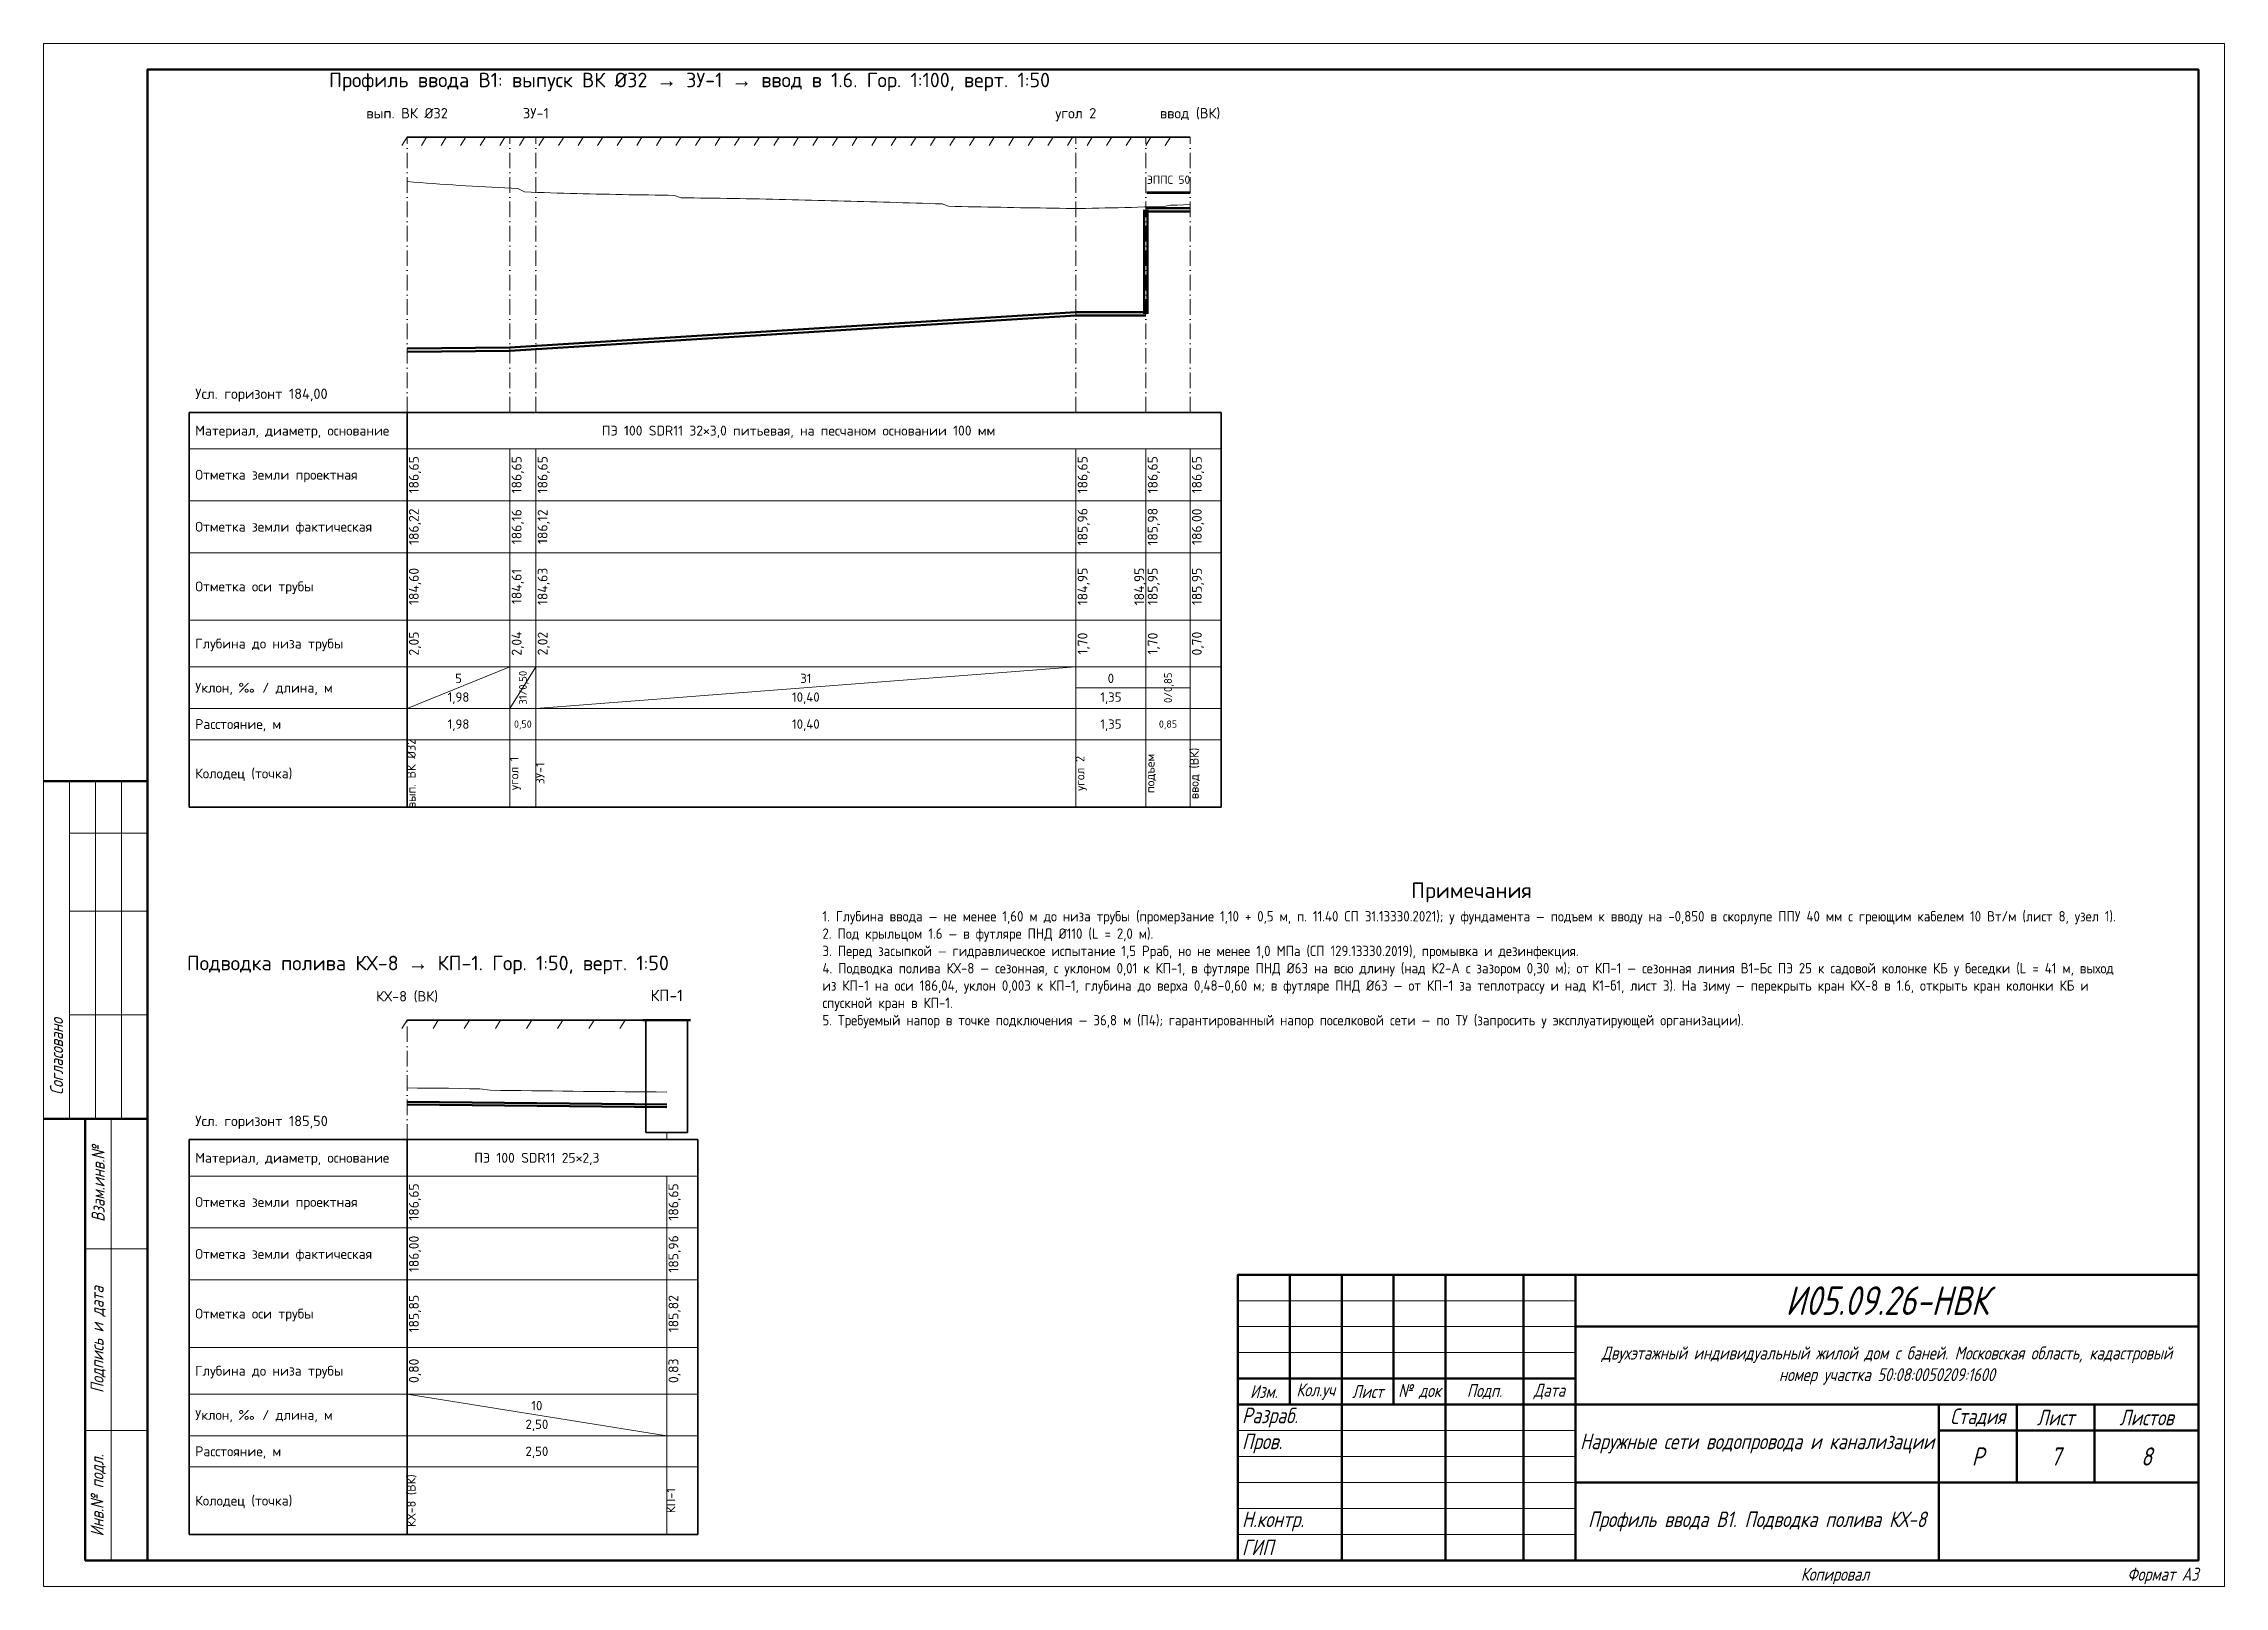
# Paper-space layout 'Лист' of a CAD drawing. Header units: millimetres. Extents: x 0 to 420, y 0 to 297.
import ezdxf
from ezdxf.enums import TextEntityAlignment as Align

# ---------------------------------------------------------------- set-up
doc = ezdxf.new("R2010")
doc.units = ezdxf.units.MM
doc.linetypes.add('ОВ_ШП', pattern=[460, 300, -80, 0, -80])
doc.linetypes.add('ОВ_ШТРИХ', pattern=[330, 240, -90])
for name, color, linetype, lineweight in [('НВК_В1', 5, 'Continuous', 50), ('НВК_грунт', 8, 'Continuous', 13), ('НВК_земля', 7, 'Continuous', 35), ('НВК_колодцы', 7, 'Continuous', 35), ('НВК_марки', 7, 'Continuous', 18), ('НВК_профиль', 7, 'Continuous', 18), ('НВК_текст', 7, 'Continuous', 18), ('НВК_утепл', 6, 'Continuous', 13), ('Рамка', 7, 'Continuous', 50), ('Таблицы', 7, 'Continuous', 18), ('Текст', 7, 'Continuous', 18), ('Тонкие', 8, 'Continuous', 13)]:
    doc.layers.add(name, color=color, linetype=linetype, lineweight=lineweight)
doc.styles.add('GOST', font='isocpeur.ttf', dxfattribs={"width": 0.9})
doc.styles.add('GOST_I', font='isocpeur.ttf', dxfattribs={"width": 0.8})

psp = doc.layouts.new('Лист')

# ---------------------------------------------------------------- linework, layer by layer
at = {"layer": 'НВК_В1'}
for points in [[(211.98, 245), (211.98, 265)], [(212.3, 265.32), (220.8, 265.32)], [(212.3, 264.68), (220.8, 264.68)], [(212.62, 245), (212.62, 265)], [(89.8, 238.52), (198.8, 245.32)], [(89.8, 237.88), (198.8, 244.68)], [(198.8, 245.32), (212.3, 245.32)], [(198.8, 244.68), (212.3, 244.68)], [(70, 238.32), (89.8, 238.52)], [(70, 237.68), (89.8, 237.88)], [(70, 93.25), (120, 92.75)], [(70, 92.75), (120, 92.25)]]:
    psp.add_lwpolyline(points, dxfattribs=at)
at = {"layer": 'НВК_грунт'}
for points in [[(70, 279), (69, 277.4)], [(73.77, 279), (72.77, 277.4)], [(77.54, 279), (76.54, 277.4)], [(81.31, 279), (80.31, 277.4)], [(85.08, 279), (84.08, 277.4)], [(88.85, 279), (87.85, 277.4)], [(92.62, 279), (91.62, 277.4)], [(96.39, 279), (95.39, 277.4)], [(100.16, 279), (99.16, 277.4)], [(103.93, 279), (102.93, 277.4)], [(107.7, 279), (106.7, 277.4)], [(111.47, 279), (110.47, 277.4)], [(115.24, 279), (114.24, 277.4)], [(119.01, 279), (118.01, 277.4)], [(122.78, 279), (121.78, 277.4)], [(126.55, 279), (125.55, 277.4)], [(130.32, 279), (129.32, 277.4)], [(134.09, 279), (133.09, 277.4)], [(137.86, 279), (136.86, 277.4)], [(141.63, 279), (140.63, 277.4)], [(145.4, 279), (144.4, 277.4)], [(149.17, 279), (148.17, 277.4)], [(152.94, 279), (151.94, 277.4)], [(156.71, 279), (155.71, 277.4)], [(160.48, 279), (159.48, 277.4)], [(164.25, 279), (163.25, 277.4)], [(168.02, 279), (167.02, 277.4)], [(171.79, 279), (170.79, 277.4)], [(175.56, 279), (174.56, 277.4)], [(179.33, 279), (178.33, 277.4)], [(183.1, 279), (182.1, 277.4)], [(186.87, 279), (185.87, 277.4)], [(190.64, 279), (189.64, 277.4)], [(194.41, 279), (193.41, 277.4)], [(198.18, 279), (197.18, 277.4)], [(201.95, 279), (200.95, 277.4)], [(205.72, 279), (204.72, 277.4)], [(209.49, 279), (208.49, 277.4)], [(213.26, 279), (212.26, 277.4)], [(217.03, 279), (216.03, 277.4)], [(70, 109), (69, 107.4)], [(76, 109), (75, 107.4)], [(82, 109), (81, 107.4)], [(88, 109), (87, 107.4)], [(94, 109), (93, 107.4)], [(100, 109), (99, 107.4)], [(106, 109), (105, 107.4)], [(112, 109), (111, 107.4)]]:
    psp.add_lwpolyline(points, dxfattribs=at)
at = {"layer": 'НВК_грунт', "linetype": 'ОВ_ШТРИХ', "ltscale": 0.01}
for points in [[(70, 270.44), (71.26, 270.34), (72.51, 270.24), (73.77, 270.14), (75.03, 270.05), (76.28, 269.97), (77.54, 269.88), (78.8, 269.8), (80.05, 269.72), (81.31, 269.65), (82.57, 269.58), (83.82, 269.51), (85.08, 269.44), (86.34, 269.37), (87.59, 269.31), (88.85, 269.25), (90.11, 269.19), (91.36, 269.13), (92.62, 268.45), (93.88, 268.4), (95.13, 268.36), (96.39, 268.31), (97.65, 268.27), (98.9, 268.24), (100.16, 268.2), (101.42, 268.16), (102.67, 268.13), (103.93, 268.1), (105.19, 268.07), (106.44, 268.04), (107.7, 268.01), (108.96, 267.99), (110.21, 267.96), (111.47, 267.94), (112.73, 267.92), (113.98, 267.9), (115.24, 267.88), (116.5, 267.86), (117.75, 267.84), (119.01, 267.82), (120.27, 267.81), (121.52, 267.79), (122.78, 267.33), (124.04, 267.32), (125.29, 267.3), (126.55, 267.28), (127.81, 267.26), (129.06, 267.24), (130.32, 267.22), (131.58, 267.2), (132.83, 267.18), (134.09, 267.16), (135.35, 267.14), (136.6, 267.11), (137.86, 267.09), (139.12, 267.06), (140.37, 267.03), (141.63, 267.01), (142.89, 266.98), (144.14, 266.95), (145.4, 266.92), (146.66, 266.89), (147.91, 266.86), (149.17, 266.83), (150.43, 266.8), (151.68, 266.76), (152.94, 266.73), (154.2, 266.7), (155.45, 266.66), (156.71, 266.63), (157.97, 266.59), (159.22, 266.56), (160.48, 266.52), (161.74, 266.48), (162.99, 266.45), (164.25, 266.41), (165.51, 266.37), (166.76, 266.33), (168.02, 266.3), (169.28, 266.26), (170.53, 266.22), (171.79, 266.18), (173.05, 266.14), (174.3, 265.69), (175.56, 265.67), (176.82, 265.64), (178.07, 265.61), (179.33, 265.59), (180.59, 265.56), (181.84, 265.54), (183.1, 265.52), (184.36, 265.49), (185.61, 265.47), (186.87, 265.45), (188.13, 265.42), (189.38, 265.4), (190.64, 265.38), (191.9, 265.36), (193.15, 265.34), (194.41, 265.32), (195.67, 265.3), (196.92, 265.28), (198.18, 265.27), (199.44, 265.27), (200.69, 265.29), (201.95, 265.32), (203.21, 265.34), (204.46, 265.37), (205.72, 265.39), (206.98, 265.42), (208.23, 265.45), (209.49, 265.48), (210.75, 265.51), (212, 265.55), (213.26, 265.58), (214.52, 265.61), (215.77, 265.65), (217.03, 265.89), (218.29, 265.93), (219.54, 265.97), (220.8, 266.01)], [(70, 95.97), (72, 95.94), (74, 95.9), (76, 95.91), (78, 95.88), (80, 95.84), (82, 95.81), (84, 95.77), (86, 95.52), (88, 95.49), (90, 95.47), (92, 95.44), (94, 95.42), (96, 95.39), (98, 95.37), (100, 95.35), (102, 95.33), (104, 95.3), (106, 95.28), (108, 95.26), (110, 95.25), (112, 95.23), (114, 95.21), (116, 95.19), (118, 95.18), (120, 95.16)]]:
    psp.add_lwpolyline(points, dxfattribs=at)
at = {"layer": 'НВК_земля'}
for points in [[(70, 279), (71.26, 279), (72.51, 279), (73.77, 279), (75.03, 279), (76.28, 279), (77.54, 279), (78.8, 279), (80.05, 279), (81.31, 279), (82.57, 279), (83.82, 279), (85.08, 279), (86.34, 279), (87.59, 279), (88.85, 279), (90.11, 279), (91.36, 279), (92.62, 279), (93.88, 279), (95.13, 279), (96.39, 279), (97.65, 279), (98.9, 279), (100.16, 279), (101.42, 279), (102.67, 279), (103.93, 279), (105.19, 279), (106.44, 279), (107.7, 279), (108.96, 279), (110.21, 279), (111.47, 279), (112.73, 279), (113.98, 279), (115.24, 279), (116.5, 279), (117.75, 279), (119.01, 279), (120.27, 279), (121.52, 279), (122.78, 279), (124.04, 279), (125.29, 279), (126.55, 279), (127.81, 279), (129.06, 279), (130.32, 279), (131.58, 279), (132.83, 279), (134.09, 279), (135.35, 279), (136.6, 279), (137.86, 279), (139.12, 279), (140.37, 279), (141.63, 279), (142.89, 279), (144.14, 279), (145.4, 279), (146.66, 279), (147.91, 279), (149.17, 279), (150.43, 279), (151.68, 279), (152.94, 279), (154.2, 279), (155.45, 279), (156.71, 279), (157.97, 279), (159.22, 279), (160.48, 279), (161.74, 279), (162.99, 279), (164.25, 279), (165.51, 279), (166.76, 279), (168.02, 279), (169.28, 279), (170.53, 279), (171.79, 279), (173.05, 279), (174.3, 279), (175.56, 279), (176.82, 279), (178.07, 279), (179.33, 279), (180.59, 279), (181.84, 279), (183.1, 279), (184.36, 279), (185.61, 279), (186.87, 279), (188.13, 279), (189.38, 279), (190.64, 279), (191.9, 279), (193.15, 279), (194.41, 279), (195.67, 279), (196.92, 279), (198.18, 279), (199.44, 279), (200.69, 279), (201.95, 279), (203.21, 279), (204.46, 279), (205.72, 279), (206.98, 279), (208.23, 279), (209.49, 279), (210.75, 279), (212, 279), (213.26, 279), (214.52, 279), (215.77, 279), (217.03, 279), (218.29, 279), (219.54, 279), (220.8, 279)], [(70, 109), (72, 109), (74, 109), (76, 109), (78, 109), (80, 109), (82, 109), (84, 109), (86, 109), (88, 109), (90, 109), (92, 109), (94, 109), (96, 109), (98, 109), (100, 109), (102, 109), (104, 109), (106, 109), (108, 109), (110, 109), (112, 109), (114, 109), (116, 109), (118, 109), (120, 109)]]:
    psp.add_lwpolyline(points, dxfattribs=at)
at = {"layer": 'НВК_колодцы', "lineweight": 50}
psp.add_lwpolyline([(115.4, 109), (124.6, 109)], dxfattribs=at)
at = {"layer": 'НВК_колодцы', "lineweight": 35}
psp.add_lwpolyline([(116, 109), (116, 87.4), (124, 87.4), (124, 109)], dxfattribs=at)
at = {"layer": 'НВК_профиль', "linetype": 'ОВ_ШП', "ltscale": 0.01}
for points in [[(70, 226), (70, 279)], [(89.8, 226), (89.8, 279)], [(94.8, 226), (94.8, 279)], [(198.8, 226), (198.8, 279)], [(212.3, 226), (212.3, 279)], [(220.8, 226), (220.8, 279)], [(70, 86), (70, 109)], [(120, 87.4), (120, 86)]]:
    psp.add_lwpolyline(points, dxfattribs=at)
at = {"layer": 'НВК_профиль', "lineweight": 35}
for points in [[(28, 226), (226.8, 226)], [(28, 150), (28, 226)], [(70, 150), (70, 226)], [(226.8, 150), (226.8, 226)], [(28, 150), (226.8, 150)], [(28, 86), (126, 86)], [(28, 10), (28, 86)], [(70, 10), (70, 86)], [(126, 10), (126, 86)], [(28, 10), (126, 10)]]:
    psp.add_lwpolyline(points, dxfattribs=at)
at = {"layer": 'НВК_профиль', "lineweight": 18}
for points in [[(28, 219), (226.8, 219)], [(28, 209), (226.8, 209)], [(28, 199), (226.8, 199)], [(28, 186), (226.8, 186)], [(28, 177), (226.8, 177)], [(28, 169), (226.8, 169)], [(28, 163), (226.8, 163)], [(28, 79), (126, 79)], [(28, 69), (126, 69)], [(28, 59), (126, 59)], [(28, 46), (126, 46)], [(28, 37), (126, 37)], [(28, 29), (126, 29)], [(28, 23), (126, 23)]]:
    psp.add_lwpolyline(points, dxfattribs=at)
at = {"layer": 'НВК_профиль'}
for points in [[(70, 209), (70, 219)], [(89.8, 209), (89.8, 219)], [(94.8, 209), (94.8, 219)], [(198.8, 209), (198.8, 219)], [(212.3, 209), (212.3, 219)], [(220.8, 209), (220.8, 219)], [(70, 199), (70, 209)], [(89.8, 199), (89.8, 209)], [(94.8, 199), (94.8, 209)], [(198.8, 199), (198.8, 209)], [(212.3, 199), (212.3, 209)], [(220.8, 199), (220.8, 209)], [(70, 186), (70, 199)], [(89.8, 186), (89.8, 199)], [(94.8, 186), (94.8, 199)], [(198.8, 186), (198.8, 199)], [(212.3, 186), (212.3, 199)], [(220.8, 186), (220.8, 199)], [(70, 177), (70, 186)], [(89.8, 177), (89.8, 186)], [(94.8, 177), (94.8, 186)], [(198.8, 177), (198.8, 186)], [(212.3, 177), (212.3, 186)], [(220.8, 177), (220.8, 186)], [(70, 169), (70, 177)], [(70, 169), (89.8, 177)], [(89.8, 169), (89.8, 177)], [(89.8, 169), (94.8, 177)], [(94.8, 169), (94.8, 177)], [(94.8, 169), (198.8, 177)], [(198.8, 169), (198.8, 177)], [(212.3, 169), (212.3, 177)], [(220.8, 169), (220.8, 177)], [(198.8, 173), (212.3, 173)], [(212.3, 173), (220.8, 173)], [(70, 163), (70, 169)], [(70, 163), (70, 169)], [(89.8, 163), (89.8, 169)], [(89.8, 163), (89.8, 169)], [(89.8, 163), (89.8, 169)], [(94.8, 163), (94.8, 169)], [(94.8, 163), (94.8, 169)], [(94.8, 163), (94.8, 169)], [(198.8, 163), (198.8, 169)], [(198.8, 163), (198.8, 169)], [(198.8, 163), (198.8, 169)], [(212.3, 163), (212.3, 169)], [(212.3, 163), (212.3, 169)], [(212.3, 163), (212.3, 169)], [(220.8, 163), (220.8, 169)], [(220.8, 163), (220.8, 169)], [(70, 150), (70, 163)], [(89.8, 150), (89.8, 163)], [(94.8, 150), (94.8, 163)], [(198.8, 150), (198.8, 163)], [(212.3, 150), (212.3, 163)], [(220.8, 150), (220.8, 163)], [(70, 69), (70, 79)], [(120, 69), (120, 79)], [(70, 59), (70, 69)], [(120, 59), (120, 69)], [(70, 46), (70, 59)], [(120, 46), (120, 59)], [(70, 37), (70, 46)], [(120, 37), (120, 46)], [(70, 29), (70, 37)], [(70, 37), (120, 29)], [(120, 29), (120, 37)], [(70, 23), (70, 29)], [(70, 23), (70, 29)], [(120, 23), (120, 29)], [(120, 23), (120, 29)], [(70, 10), (70, 23)], [(120, 10), (120, 23)]]:
    psp.add_lwpolyline(points, dxfattribs=at)
at = {"layer": 'НВК_утепл', "lineweight": 70}
psp.add_lwpolyline([(212.5, 268.32), (220.8, 268.32)], dxfattribs=at)
at = {"layer": 'Рамка', "lineweight": 50}
for points in [[(20, 5), (415, 5), (415, 292), (20, 292)], [(230, 5), (415, 5), (415, 60), (230, 60)]]:
    psp.add_lwpolyline(points, close=True, dxfattribs=at)
at = {"layer": 'Таблицы', "lineweight": 50}
for p, q in [((0, 155), (20, 155)), ((0, 90), (20, 90)), ((8, 5), (8, 90)), ((240, 35), (240, 60)), ((250, 5), (250, 60)), ((260, 35), (260, 60)), ((270, 5), (270, 60)), ((285, 5), (285, 60)), ((295, 5), (295, 60)), ((295, 50), (415, 50)), ((230, 40), (295, 40)), ((230, 35), (415, 35)), ((365, 5), (365, 35)), ((380, 20), (380, 35)), ((395, 20), (395, 35)), ((365, 30), (415, 30)), ((295, 20), (415, 20)), ((8, 5), (20, 5))]:
    psp.add_line(p, q, dxfattribs=at)
at = {"layer": 'Таблицы'}
for p, q in [((5, 90), (5, 155)), ((10, 90), (10, 155)), ((15, 90), (15, 155)), ((5, 145), (20, 145)), ((5, 130), (20, 130)), ((5, 110), (20, 110)), ((13, 5), (13, 90)), ((8, 65), (20, 65)), ((8, 30), (20, 30))]:
    psp.add_line(p, q, dxfattribs=at)
at = {"layer": 'Таблицы', "lineweight": 18}
for p, q in [((230, 55), (295, 55)), ((230, 50), (295, 50)), ((230, 45), (295, 45)), ((230, 30), (295, 30)), ((230, 25), (295, 25)), ((230, 20), (295, 20)), ((230, 15), (295, 15)), ((230, 10), (295, 10))]:
    psp.add_line(p, q, dxfattribs=at)
at = {"layer": 'Тонкие'}
psp.add_lwpolyline([(0, 0), (420, 0), (420, 297), (0, 297)], close=True, dxfattribs=at)

# ---------------------------------------------------------------- texts
at = {"layer": 'НВК_марки', "style": 'GOST'}
for s, height, p in [('вып. ВК Ø32', 2, (70, 282)), ('ЗУ-1', 2, (94.8, 282)), ('угол 2', 2, (198.8, 282)), ('ввод (ВК)', 2, (220.8, 282)), ('КХ-8 (ВК)', 2, (70, 112)), ('КП-1', 2.2, (120, 112))]:
    psp.add_text(s, height=height, dxfattribs=at).set_placement(p, align=Align.BOTTOM_CENTER)
at = {"layer": 'НВК_текст', "style": 'GOST'}
for s, height, p in [('Профиль ввода В1: выпуск ВК Ø32 → ЗУ-1 → ввод в 1.6. Гор. 1:100, верт. 1:50', 2.8, (124.4, 290)), ('ПЭ 100 SDR11 32×3,0 питьевая, на песчаном основании 100 мм', 1.9, (145.4, 222.5)), ('5', 1.8, (79.9, 174.8)), ('31', 1.8, (146.8, 174.8)), ('0', 1.8, (205.55, 174.8)), ('1,98', 1.8, (79.9, 171.2)), ('10,40', 1.8, (146.8, 171.2)), ('1,35', 1.8, (205.55, 171.2)), ('1,98', 1.8, (79.9, 166)), ('0,50', 1.4, (92.3, 166)), ('10,40', 1.8, (146.8, 166)), ('1,35', 1.8, (205.55, 166)), ('0,85', 1.4, (216.55, 166)), ('Подводка полива КХ-8 → КП-1. Гор. 1:50, верт. 1:50', 2.8, (74, 120)), ('ПЭ 100 SDR11 25×2,3', 1.9, (95, 82.5)), ('10', 1.8, (95, 34.8)), ('2,50', 1.8, (95, 31.2)), ('2,50', 1.8, (95, 26))]:
    psp.add_text(s, height=height, dxfattribs=at).set_placement(p, align=Align.MIDDLE_CENTER)
for s, p in [('Усл. горизонт 184,00', (29.2, 228)), ('Усл. горизонт 185,50', (29.2, 88))]:
    psp.add_text(s, height=2, dxfattribs=at).set_placement(p, align=Align.BOTTOM_LEFT)
for s, p in [('Материал, диаметр, основание', (29.2, 222.5)), ('Отметка земли проектная', (29.2, 214)), ('Отметка земли фактическая', (29.2, 204)), ('Отметка оси трубы', (29.2, 192.5)), ('Глубина до низа трубы', (29.2, 181.5)), ('Уклон, ‰ / длина, м', (29.2, 173)), ('Расстояние, м', (29.2, 166)), ('Колодец (точка)', (29.2, 156.5)), ('Материал, диаметр, основание', (29.2, 82.5)), ('Отметка земли проектная', (29.2, 74)), ('Отметка земли фактическая', (29.2, 64)), ('Отметка оси трубы', (29.2, 52.5)), ('Глубина до низа трубы', (29.2, 41.5)), ('Уклон, ‰ / длина, м', (29.2, 33)), ('Расстояние, м', (29.2, 26)), ('Колодец (точка)', (29.2, 16.5))]:
    psp.add_text(s, height=1.9, dxfattribs=at).set_placement(p, align=Align.MIDDLE_LEFT)
for s, height, p in [('186,65', 1.9, (71.3, 214)), ('186,65', 1.9, (91.1, 214)), ('186,65', 1.9, (96.1, 214)), ('186,65', 1.9, (200.1, 214)), ('186,65', 1.9, (213.6, 214)), ('186,65', 1.9, (222.1, 214)), ('186,22', 1.9, (71.3, 204)), ('186,16', 1.9, (91.1, 204)), ('186,12', 1.9, (96.1, 204)), ('185,96', 1.9, (200.1, 204)), ('185,98', 1.9, (213.6, 204)), ('186,00', 1.9, (222.1, 204)), ('184,60', 1.9, (71.3, 192.5)), ('184,61', 1.9, (91.1, 192.5)), ('184,63', 1.9, (96.1, 192.5)), ('184,95', 1.9, (200.1, 192.5)), ('184,95', 1.9, (211, 192.5)), ('185,95', 1.9, (213.6, 192.5)), ('185,95', 1.9, (222.1, 192.5)), ('2,05', 1.9, (71.3, 181.5)), ('2,04', 1.9, (91.1, 181.5)), ('2,02', 1.9, (96.1, 181.5)), ('1,70', 1.9, (200.1, 181.5)), ('1,70', 1.9, (213.6, 181.5)), ('0,70', 1.9, (222.1, 181.5)), ('31/0,50', 1.5, (92.3, 173)), ('0/0,85', 1.5, (216.55, 173)), ('вып. ВК Ø32', 1.7, (70.8, 156.5)), ('угол 2', 1.7, (199.6, 156.5)), ('подъем', 1.7, (213.1, 156.5)), ('ввод (ВК)', 1.7, (221.6, 156.5)), ('угол 1', 1.7, (90.6, 156.5)), ('ЗУ-1', 1.7, (95.6, 156.5)), ('186,65', 1.9, (71.3, 74)), ('186,65', 1.9, (121.3, 74)), ('186,00', 1.9, (71.3, 64)), ('185,96', 1.9, (121.3, 64)), ('185,85', 1.9, (71.3, 52.5)), ('185,82', 1.9, (121.3, 52.5)), ('0,80', 1.9, (71.3, 41.5)), ('0,83', 1.9, (121.3, 41.5)), ('КХ-8 (ВК)', 1.7, (70.8, 16.5)), ('КП-1', 1.7, (120.8, 16.5))]:
    psp.add_text(s, height=height, rotation=90, dxfattribs=at).set_placement(p, align=Align.MIDDLE_CENTER)
at = {"layer": 'НВК_утепл', "style": 'GOST'}
psp.add_text('ЭППС 50', height=1.6, dxfattribs=at).set_placement((216.65, 269.52), align=Align.BOTTOM_CENTER)
at = {"layer": 'Текст', "style": 'GOST'}
psp.add_text('Примечания', height=3, dxfattribs=at).set_placement((275, 134), align=Align.MIDDLE_CENTER)
at = {"layer": 'Текст'}
for s, insert, char_height, width, attachment_point, style in [('1. Глубина ввода — не менее 1,60 м до низа трубы (промерзание 1,10 + 0,5 м, п. 11.40 СП 31.13330.2021); у фундамента — подъем к вводу на -0,850 в скорлупе ППУ 40 мм с греющим кабелем 10 Вт/м (лист 8, узел 1).\\P2. Под крыльцом 1.6 — в футляре ПНД Ø110 (L = 2,0 м).\\P3. Перед засыпкой — гидравлическое испытание 1,5 Pраб, но не менее 1,0 МПа (СП 129.13330.2019), промывка и дезинфекция.\\P4. Подводка полива КХ-8 — сезонная, с уклоном 0,01 к КП-1, в футляре ПНД Ø63 на всю длину (над К2-А с зазором 0,30 м); от КП-1 — сезонная линия В1-Бс ПЭ 25 к садовой колонке КБ у беседки (L = 41 м, выход из КП-1 на оси 186,04, уклон 0,003 к КП-1, глубина до верха 0,48–0,60 м; в футляре ПНД Ø63 — от КП-1 за теплотрассу и над К1-б1, лист 3). На зиму — перекрыть кран КХ-8 в 1.6, открыть кран колонки КБ и спускной кран в КП-1.\\P5. Требуемый напор в точке подключения — 36,8 м (П4); гарантированный напор поселковой сети — по ТУ (запросить у эксплуатирующей организации).', (150, 130), 2, 250, 1, 'GOST'), ('{\\W0.8;\\Q15;Двухэтажный индивидуальный жилой дом с баней. Московская область, кадастровый номер участка 50:08:0050209:1600}', (355, 42.5), 2.5, 116, 5, 'GOST_I'), ('{\\W0.8;\\Q15;Наружные сети водопровода и канализации}', (330, 27.5), 3, 66, 5, 'GOST_I'), ('{\\W0.8;\\Q15;Профиль ввода В1. Подводка полива КХ-8}', (330, 12.5), 3, 66, 5, 'GOST_I')]:
    psp.add_mtext(s, dxfattribs=dict(at, insert=insert, char_height=char_height, width=width, attachment_point=attachment_point, style=style))
at = {"layer": 'Текст', "char_height": 2.5, "attachment_point": 5, "rotation": 90, "style": 'GOST_I'}
for s, insert in [('{\\W0.8;\\Q15;Согласовано}', (2.5, 102)), ('{\\W0.8;\\Q15;Взам.инв.№}', (10.5, 77.5)), ('{\\W0.8;\\Q15;Подпись и дата}', (10.5, 47.5)), ('{\\W0.8;\\Q15;Инв.№ подл.}', (10.5, 17.5))]:
    psp.add_mtext(s, dxfattribs=dict(at, insert=insert))
at = {"layer": 'Текст', "style": 'GOST_I'}
for s, insert, char_height, attachment_point in [('{\\W0.8;\\Q15;И05.09.26-НВК}', (355, 55), 5.5, 5), ('{\\W0.8;\\Q15;Изм.}', (235, 37.5), 2.5, 5), ('{\\W0.8;\\Q15;Кол.уч}', (245, 37.5), 2.5, 5), ('{\\W0.8;\\Q15;Лист}', (255, 37.5), 2.5, 5), ('{\\W0.8;\\Q15;№ док}', (265, 37.5), 2.5, 5), ('{\\W0.8;\\Q15;Подп.}', (277.5, 37.5), 2.5, 5), ('{\\W0.8;\\Q15;Дата}', (290, 37.5), 2.5, 5), ('{\\W0.8;\\Q15;Разраб.}', (230.8, 32.5), 3, 4), ('{\\W0.8;\\Q15;Стадия}', (372.5, 32.5), 3, 5), ('{\\W0.8;\\Q15;Лист}', (387.5, 32.5), 3, 5), ('{\\W0.8;\\Q15;Листов}', (405, 32.5), 3, 5), ('{\\W0.8;\\Q15;Пров.}', (230.8, 27.5), 3, 4), ('{\\W0.8;\\Q15;}', (250.8, 32.5), 3, 4), ('{\\W0.8;\\Q15;}', (285.6, 32.5), 3, 4), ('{\\W0.8;\\Q15;}', (250.8, 27.5), 3, 4), ('{\\W0.8;\\Q15;}', (285.6, 27.5), 3, 4), ('{\\W0.8;\\Q15;Р}', (372.5, 25), 3.5, 5), ('{\\W0.8;\\Q15;7}', (387.5, 25), 3.5, 5), ('{\\W0.8;\\Q15;8}', (405, 25), 3.5, 5), ('{\\W0.8;\\Q15;Н.контр.}', (230.8, 12.5), 3, 4), ('{\\W0.8;\\Q15;ГИП}', (230.8, 7.5), 3, 4), ('{\\W0.8;\\Q15;}', (250.8, 12.5), 3, 4), ('{\\W0.8;\\Q15;}', (285.6, 12.5), 3, 4), ('{\\W0.8;\\Q15;}', (250.8, 7.5), 3, 4), ('{\\W0.8;\\Q15;}', (285.6, 7.5), 3, 4), ('{\\W0.8;\\Q15;Копировал}', (345, 2), 2.5, 5), ('{\\W0.8;\\Q15;Формат А3}', (415, 2), 2.5, 6)]:
    psp.add_mtext(s, dxfattribs=dict(at, insert=insert, char_height=char_height, attachment_point=attachment_point))

doc.saveas('drawing.dxf')
